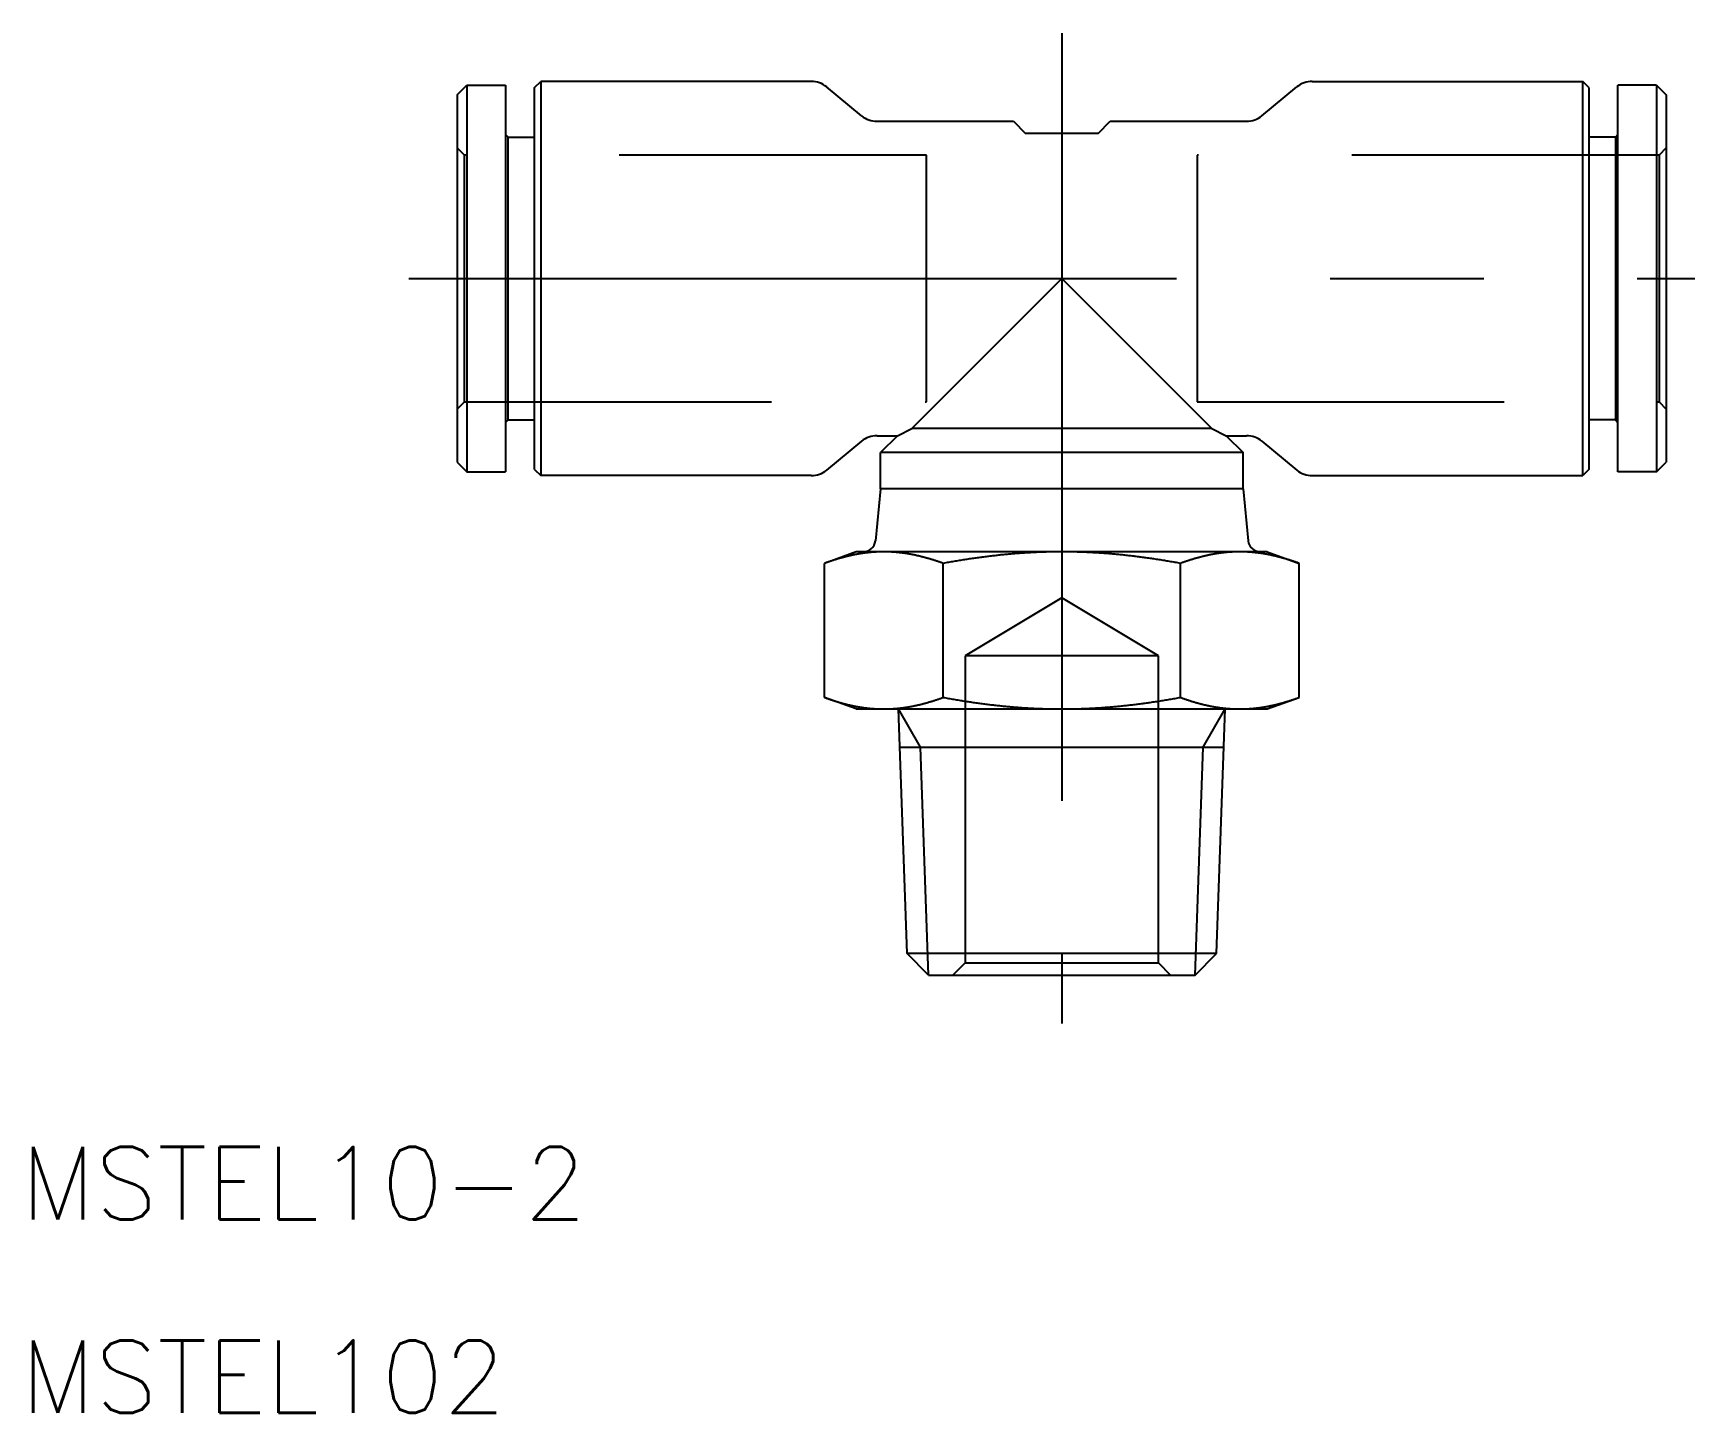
# Model space of a CAD drawing. Extents: x -43 to 61, y -47 to 10.
# Drawn here: x -42.5 to 25.8, y -46.9 to 10.1 of the extents above; entities that cross this region are included whole.
import ezdxf

# ---------------------------------------------------------------- set-up
doc = ezdxf.new("R2010")
doc.units = 0
doc.linetypes.add('CENTER', pattern=[50.8, 31.75, -6.35, 6.35, -6.35])
doc.linetypes.add('DASHED', pattern=[19.05, 12.7, -6.35])
doc.layers.get('0').update_dxf_attribs({"linetype": 'CONTINUOUS'})
doc.layers.add('CENTER', color=1, linetype='CENTER')
doc.styles.get("Standard").update_dxf_attribs({"font": 'txt.shx', "height": 3, "bigfont": 'bigfont.shx'})

msp = doc.modelspace()

# ---------------------------------------------------------------- linework, layer by layer
at = {"color": 7, "linetype": 'CONTINUOUS'}
for p, q in [((-25, 7.6), (-24.6, 8)), ((-25, 7.6), (-25, -7.6)), ((-24.6, 8), (-24.6, -8)), ((-24.6, 8), (-23, 8)), ((-23, 8), (-23, -8)), ((-21.8, 7.9), (-21.55, 8.15)), ((-21.8, -7.9), (-21.8, 7.9)), ((-21.55, 8.15), (-21.55, -8.15)), ((-10.359, 8.15), (-21.55, 8.15)), ((-8.277, 6.729), (-9.723, 7.921)), ((8.277, 6.729), (9.723, 7.921)), ((10.359, 8.15), (21.55, 8.15)), ((21.55, -8.15), (21.55, 8.15)), ((21.8, 7.9), (21.55, 8.15)), ((21.8, 7.9), (21.8, -7.9)), ((23, -8), (23, 8)), ((24.6, 8), (23, 8)), ((24.6, 8), (24.6, -8)), ((24.6, 8), (25, 7.6)), ((25, 7.6), (25, -7.6)), ((-7.641, 6.5), (-2, 6.5)), ((-2, 6.5), (-1.5, 6)), ((1.5, 6), (2, 6.5)), ((2, 6.5), (7.641, 6.5)), ((-22.9, 5.85), (-23, 5.95)), ((-22.9, -5.85), (-22.9, 5.85)), ((-22.9, 5.85), (-21.8, 5.85)), ((1.5, 6), (-1.5, 6)), ((22.9, 5.85), (21.8, 5.85)), ((22.9, 5.85), (23, 5.95)), ((22.9, 5.85), (22.9, -5.85)), ((-6.2, -6.2), (0, 0)), ((6.2, -6.2), (0, 0)), ((-22.9, -5.85), (-23, -5.95)), ((-22.9, -5.85), (-21.8, -5.85)), ((22.9, -5.85), (21.8, -5.85)), ((22.9, -5.85), (23, -5.95)), ((-8.277, -6.729), (-9.723, -7.921)), ((-7.641, -6.5), (-6.8, -6.5)), ((-6.8, -6.5), (-7.5, -7.2)), ((-6.8, -6.499), (-6.2, -6.199)), ((6.2, -6.2), (-6.2, -6.2)), ((6.2, -6.199), (6.8, -6.499)), ((6.8, -6.5), (7.5, -7.2)), ((6.8, -6.5), (7.641, -6.5)), ((8.277, -6.729), (9.723, -7.921)), ((7.5, -7.2), (-7.5, -7.2)), ((-7.5, -8.7), (-7.5, -7.2)), ((7.5, -8.7), (7.5, -7.2)), ((-25, -7.6), (-24.6, -8)), ((-24.6, -8), (-23, -8)), ((-21.8, -7.9), (-21.55, -8.15)), ((-10.359, -8.15), (-21.55, -8.15)), ((10.359, -8.15), (21.55, -8.15)), ((21.8, -7.9), (21.55, -8.15)), ((24.6, -8), (23, -8)), ((24.6, -8), (25, -7.6)), ((-7.5, -8.7), (-7.707, -10.848)), ((7.5, -8.7), (-7.5, -8.7)), ((7.5, -8.7), (7.707, -10.848)), ((-8.5, -11.3), (-9.815, -11.779)), ((-7.361, -11.3), (-8.5, -11.3)), ((0, -11.3), (-7.361, -11.3)), ((7.361, -11.3), (0, -11.3)), ((8.5, -11.3), (7.361, -11.3)), ((8.5, -11.3), (9.815, -11.779)), ((-9.815, -17.321), (-9.815, -11.779)), ((-4.907, -17.321), (-4.907, -11.779)), ((4.907, -17.321), (4.907, -11.779)), ((9.815, -17.321), (9.815, -11.779)), ((-8.5, -17.8), (-9.815, -17.321)), ((8.5, -17.8), (9.815, -17.321)), ((-8.5, -17.8), (-7.361, -17.8)), ((-7.361, -17.8), (0, -17.8)), ((-6.4, -27.913), (-6.753, -17.8)), ((-6.753, -17.8), (6.753, -17.8)), ((0, -17.8), (7.361, -17.8)), ((6.4, -27.913), (6.753, -17.8)), ((7.361, -17.8), (8.5, -17.8)), ((-6.698, -19.378), (6.698, -19.378)), ((6.4, -27.913), (-6.4, -27.913)), ((-5.513, -28.8), (-6.4, -27.913)), ((5.513, -28.8), (6.4, -27.913)), ((-5.513, -28.8), (5.513, -28.8))]:
    msp.add_line(p, q, dxfattribs=at)
at = {"color": 3, "linetype": 'DASHED'}
for p, q in [((-24.7, 5.1), (-25, 5.4)), ((-5.6, 5.1), (-24.7, 5.1)), ((-24.7, -5.1), (-24.7, 5.1)), ((-5.6, -5.1), (-5.6, 5.1)), ((5.6, 5.1), (5.6, -5.1)), ((24.7, 5.1), (5.6, 5.1)), ((25, 5.4), (24.7, 5.1)), ((24.7, 5.1), (24.7, -5.1)), ((-25, -5.4), (-24.7, -5.1)), ((-24.7, -5.1), (-5.6, -5.1)), ((5.6, -5.1), (24.7, -5.1)), ((24.7, -5.1), (25, -5.4)), ((0, -13.197), (-4, -15.6)), ((4, -15.6), (0, -13.197)), ((-4, -15.6), (-4, -28.3)), ((4, -15.6), (-4, -15.6)), ((4, -28.3), (4, -15.6)), ((-4.5, -28.8), (-4, -28.3)), ((-4, -28.3), (4, -28.3)), ((4, -28.3), (4.5, -28.8))]:
    msp.add_line(p, q, dxfattribs=at)
at = {"color": 3, "linetype": 'CONTINUOUS'}
for p, q in [((-5.842, -19.378), (-6.753, -17.8)), ((5.842, -19.378), (6.753, -17.8)), ((-5.513, -28.8), (-5.842, -19.378)), ((5.513, -28.8), (5.842, -19.378))]:
    msp.add_line(p, q, dxfattribs=at)
at = {"color": 7}
for points in [[(-7.361, -11.3, 0), (-7.387, -11.3, 0), (-7.412, -11.3, 0), (-7.437, -11.3, 0), (-7.462, -11.301, 0), (-7.488, -11.301, 0), (-7.513, -11.302, 0), (-7.538, -11.303, 0), (-7.563, -11.303, 0), (-7.588, -11.304, 0), (-7.613, -11.305, 0), (-7.638, -11.307, 0), (-7.664, -11.308, 0), (-7.689, -11.309, 0), (-7.714, -11.311, 0), (-7.739, -11.312, 0), (-7.764, -11.314, 0), (-7.789, -11.316, 0), (-7.814, -11.318, 0), (-7.839, -11.319, 0), (-7.864, -11.322, 0), (-7.889, -11.324, 0), (-7.914, -11.326, 0), (-7.939, -11.328, 0), (-7.964, -11.331, 0), (-7.989, -11.334, 0), (-8.014, -11.336, 0), (-8.039, -11.339, 0), (-8.064, -11.342, 0), (-8.089, -11.345, 0), (-8.114, -11.348, 0), (-8.139, -11.351, 0), (-8.164, -11.355, 0), (-8.189, -11.358, 0), (-8.214, -11.362, 0), (-8.239, -11.365, 0), (-8.264, -11.369, 0), (-8.289, -11.373, 0), (-8.314, -11.377, 0), (-8.34, -11.381, 0), (-8.365, -11.385, 0), (-8.39, -11.389, 0), (-8.415, -11.394, 0), (-8.44, -11.398, 0), (-8.466, -11.403, 0), (-8.491, -11.407, 0), (-8.516, -11.412, 0), (-8.542, -11.417, 0), (-8.567, -11.422, 0), (-8.592, -11.427, 0), (-8.618, -11.432, 0), (-8.643, -11.438, 0), (-8.669, -11.443, 0), (-8.694, -11.449, 0), (-8.72, -11.454, 0), (-8.745, -11.46, 0), (-8.771, -11.466, 0), (-8.797, -11.472, 0), (-8.822, -11.478, 0), (-8.848, -11.484, 0), (-8.874, -11.49, 0), (-8.9, -11.496, 0), (-8.926, -11.503, 0), (-8.952, -11.509, 0), (-8.978, -11.516, 0), (-9.004, -11.523, 0), (-9.03, -11.53, 0), (-9.056, -11.537, 0), (-9.082, -11.544, 0), (-9.108, -11.551, 0), (-9.135, -11.559, 0), (-9.161, -11.566, 0), (-9.188, -11.574, 0), (-9.214, -11.581, 0), (-9.241, -11.589, 0), (-9.267, -11.597, 0), (-9.294, -11.605, 0), (-9.321, -11.613, 0), (-9.347, -11.621, 0), (-9.374, -11.63, 0), (-9.401, -11.638, 0), (-9.428, -11.646, 0), (-9.455, -11.655, 0), (-9.483, -11.664, 0), (-9.51, -11.673, 0), (-9.537, -11.682, 0), (-9.565, -11.691, 0), (-9.592, -11.7, 0), (-9.62, -11.71, 0), (-9.647, -11.719, 0), (-9.675, -11.729, 0), (-9.703, -11.739, 0), (-9.731, -11.748, 0), (-9.759, -11.758, 0), (-9.787, -11.768, 0), (-9.815, -11.779, 0)], [(-4.907, -11.779, 0), (-4.936, -11.768, 0), (-4.964, -11.758, 0), (-4.992, -11.748, 0), (-5.02, -11.739, 0), (-5.047, -11.729, 0), (-5.075, -11.719, 0), (-5.103, -11.71, 0), (-5.13, -11.7, 0), (-5.158, -11.691, 0), (-5.185, -11.682, 0), (-5.213, -11.673, 0), (-5.24, -11.664, 0), (-5.267, -11.655, 0), (-5.294, -11.646, 0), (-5.321, -11.638, 0), (-5.348, -11.63, 0), (-5.375, -11.621, 0), (-5.402, -11.613, 0), (-5.429, -11.605, 0), (-5.455, -11.597, 0), (-5.482, -11.589, 0), (-5.508, -11.581, 0), (-5.535, -11.574, 0), (-5.561, -11.566, 0), (-5.588, -11.559, 0), (-5.614, -11.551, 0), (-5.64, -11.544, 0), (-5.666, -11.537, 0), (-5.693, -11.53, 0), (-5.719, -11.523, 0), (-5.745, -11.516, 0), (-5.771, -11.509, 0), (-5.797, -11.503, 0), (-5.823, -11.496, 0), (-5.848, -11.49, 0), (-5.874, -11.484, 0), (-5.9, -11.478, 0), (-5.926, -11.472, 0), (-5.951, -11.466, 0), (-5.977, -11.46, 0), (-6.003, -11.454, 0), (-6.028, -11.449, 0), (-6.054, -11.443, 0), (-6.079, -11.438, 0), (-6.105, -11.432, 0), (-6.13, -11.427, 0), (-6.156, -11.422, 0), (-6.181, -11.417, 0), (-6.206, -11.412, 0), (-6.232, -11.407, 0), (-6.257, -11.403, 0), (-6.282, -11.398, 0), (-6.307, -11.394, 0), (-6.332, -11.389, 0), (-6.358, -11.385, 0), (-6.383, -11.381, 0), (-6.408, -11.377, 0), (-6.433, -11.373, 0), (-6.458, -11.369, 0), (-6.483, -11.365, 0), (-6.508, -11.362, 0), (-6.533, -11.358, 0), (-6.559, -11.355, 0), (-6.584, -11.351, 0), (-6.609, -11.348, 0), (-6.634, -11.345, 0), (-6.659, -11.342, 0), (-6.684, -11.339, 0), (-6.709, -11.336, 0), (-6.734, -11.334, 0), (-6.759, -11.331, 0), (-6.784, -11.328, 0), (-6.809, -11.326, 0), (-6.834, -11.324, 0), (-6.859, -11.322, 0), (-6.884, -11.319, 0), (-6.909, -11.318, 0), (-6.934, -11.316, 0), (-6.959, -11.314, 0), (-6.984, -11.312, 0), (-7.009, -11.311, 0), (-7.034, -11.309, 0), (-7.059, -11.308, 0), (-7.084, -11.307, 0), (-7.109, -11.305, 0), (-7.134, -11.304, 0), (-7.159, -11.303, 0), (-7.184, -11.303, 0), (-7.21, -11.302, 0), (-7.235, -11.301, 0), (-7.26, -11.301, 0), (-7.285, -11.3, 0), (-7.311, -11.3, 0), (-7.336, -11.3, 0), (-7.361, -11.3, 0)], [(0, -11.3, 0), (-0.051, -11.3, 0), (-0.101, -11.3, 0), (-0.152, -11.3, 0), (-0.202, -11.301, 0), (-0.253, -11.301, 0), (-0.303, -11.302, 0), (-0.353, -11.303, 0), (-0.404, -11.303, 0), (-0.454, -11.304, 0), (-0.504, -11.305, 0), (-0.554, -11.307, 0), (-0.605, -11.308, 0), (-0.655, -11.309, 0), (-0.705, -11.311, 0), (-0.755, -11.312, 0), (-0.805, -11.314, 0), (-0.855, -11.316, 0), (-0.905, -11.318, 0), (-0.955, -11.319, 0), (-1.005, -11.322, 0), (-1.055, -11.324, 0), (-1.105, -11.326, 0), (-1.155, -11.328, 0), (-1.205, -11.331, 0), (-1.255, -11.334, 0), (-1.305, -11.336, 0), (-1.355, -11.339, 0), (-1.405, -11.342, 0), (-1.455, -11.345, 0), (-1.505, -11.348, 0), (-1.555, -11.351, 0), (-1.605, -11.355, 0), (-1.656, -11.358, 0), (-1.706, -11.362, 0), (-1.756, -11.365, 0), (-1.806, -11.369, 0), (-1.856, -11.373, 0), (-1.906, -11.377, 0), (-1.957, -11.381, 0), (-2.007, -11.385, 0), (-2.057, -11.389, 0), (-2.108, -11.394, 0), (-2.158, -11.398, 0), (-2.209, -11.403, 0), (-2.259, -11.407, 0), (-2.31, -11.412, 0), (-2.361, -11.417, 0), (-2.411, -11.422, 0), (-2.462, -11.427, 0), (-2.513, -11.432, 0), (-2.564, -11.438, 0), (-2.615, -11.443, 0), (-2.666, -11.449, 0), (-2.717, -11.454, 0), (-2.768, -11.46, 0), (-2.82, -11.466, 0), (-2.871, -11.472, 0), (-2.922, -11.478, 0), (-2.974, -11.484, 0), (-3.026, -11.49, 0), (-3.077, -11.496, 0), (-3.129, -11.503, 0), (-3.181, -11.509, 0), (-3.233, -11.516, 0), (-3.285, -11.523, 0), (-3.337, -11.53, 0), (-3.39, -11.537, 0), (-3.442, -11.544, 0), (-3.494, -11.551, 0), (-3.547, -11.559, 0), (-3.6, -11.566, 0), (-3.653, -11.574, 0), (-3.706, -11.581, 0), (-3.759, -11.589, 0), (-3.812, -11.597, 0), (-3.865, -11.605, 0), (-3.919, -11.613, 0), (-3.973, -11.621, 0), (-4.026, -11.63, 0), (-4.08, -11.638, 0), (-4.134, -11.646, 0), (-4.188, -11.655, 0), (-4.243, -11.664, 0), (-4.297, -11.673, 0), (-4.352, -11.682, 0), (-4.407, -11.691, 0), (-4.462, -11.7, 0), (-4.517, -11.71, 0), (-4.572, -11.719, 0), (-4.628, -11.729, 0), (-4.683, -11.739, 0), (-4.739, -11.748, 0), (-4.795, -11.758, 0), (-4.851, -11.768, 0), (-4.907, -11.779, 0)], [(4.907, -11.779, 0), (4.851, -11.768, 0), (4.795, -11.758, 0), (4.739, -11.748, 0), (4.683, -11.739, 0), (4.628, -11.729, 0), (4.572, -11.719, 0), (4.517, -11.71, 0), (4.462, -11.7, 0), (4.407, -11.691, 0), (4.352, -11.682, 0), (4.297, -11.673, 0), (4.243, -11.664, 0), (4.188, -11.655, 0), (4.134, -11.646, 0), (4.08, -11.638, 0), (4.026, -11.63, 0), (3.973, -11.621, 0), (3.919, -11.613, 0), (3.865, -11.605, 0), (3.812, -11.597, 0), (3.759, -11.589, 0), (3.706, -11.581, 0), (3.653, -11.574, 0), (3.6, -11.566, 0), (3.547, -11.559, 0), (3.494, -11.551, 0), (3.442, -11.544, 0), (3.39, -11.537, 0), (3.337, -11.53, 0), (3.285, -11.523, 0), (3.233, -11.516, 0), (3.181, -11.509, 0), (3.129, -11.503, 0), (3.077, -11.496, 0), (3.026, -11.49, 0), (2.974, -11.484, 0), (2.922, -11.478, 0), (2.871, -11.472, 0), (2.82, -11.466, 0), (2.768, -11.46, 0), (2.717, -11.454, 0), (2.666, -11.449, 0), (2.615, -11.443, 0), (2.564, -11.438, 0), (2.513, -11.432, 0), (2.462, -11.427, 0), (2.411, -11.422, 0), (2.361, -11.417, 0), (2.31, -11.412, 0), (2.259, -11.407, 0), (2.209, -11.403, 0), (2.158, -11.398, 0), (2.108, -11.394, 0), (2.057, -11.389, 0), (2.007, -11.385, 0), (1.957, -11.381, 0), (1.906, -11.377, 0), (1.856, -11.373, 0), (1.806, -11.369, 0), (1.756, -11.365, 0), (1.706, -11.362, 0), (1.656, -11.358, 0), (1.605, -11.355, 0), (1.555, -11.351, 0), (1.505, -11.348, 0), (1.455, -11.345, 0), (1.405, -11.342, 0), (1.355, -11.339, 0), (1.305, -11.336, 0), (1.255, -11.334, 0), (1.205, -11.331, 0), (1.155, -11.328, 0), (1.105, -11.326, 0), (1.055, -11.324, 0), (1.005, -11.322, 0), (0.955, -11.319, 0), (0.905, -11.318, 0), (0.855, -11.316, 0), (0.805, -11.314, 0), (0.755, -11.312, 0), (0.705, -11.311, 0), (0.655, -11.309, 0), (0.605, -11.308, 0), (0.554, -11.307, 0), (0.504, -11.305, 0), (0.454, -11.304, 0), (0.404, -11.303, 0), (0.353, -11.303, 0), (0.303, -11.302, 0), (0.253, -11.301, 0), (0.202, -11.301, 0), (0.152, -11.3, 0), (0.101, -11.3, 0), (0.051, -11.3, 0), (0, -11.3, 0)], [(7.361, -11.3, 0), (7.336, -11.3, 0), (7.311, -11.3, 0), (7.285, -11.3, 0), (7.26, -11.301, 0), (7.235, -11.301, 0), (7.21, -11.302, 0), (7.184, -11.303, 0), (7.159, -11.303, 0), (7.134, -11.304, 0), (7.109, -11.305, 0), (7.084, -11.307, 0), (7.059, -11.308, 0), (7.034, -11.309, 0), (7.009, -11.311, 0), (6.984, -11.312, 0), (6.959, -11.314, 0), (6.934, -11.316, 0), (6.909, -11.318, 0), (6.884, -11.319, 0), (6.859, -11.322, 0), (6.834, -11.324, 0), (6.809, -11.326, 0), (6.784, -11.328, 0), (6.759, -11.331, 0), (6.734, -11.334, 0), (6.709, -11.336, 0), (6.684, -11.339, 0), (6.659, -11.342, 0), (6.634, -11.345, 0), (6.609, -11.348, 0), (6.584, -11.351, 0), (6.559, -11.355, 0), (6.533, -11.358, 0), (6.508, -11.362, 0), (6.483, -11.365, 0), (6.458, -11.369, 0), (6.433, -11.373, 0), (6.408, -11.377, 0), (6.383, -11.381, 0), (6.358, -11.385, 0), (6.332, -11.389, 0), (6.307, -11.394, 0), (6.282, -11.398, 0), (6.257, -11.403, 0), (6.232, -11.407, 0), (6.206, -11.412, 0), (6.181, -11.417, 0), (6.156, -11.422, 0), (6.13, -11.427, 0), (6.105, -11.432, 0), (6.079, -11.438, 0), (6.054, -11.443, 0), (6.028, -11.449, 0), (6.003, -11.454, 0), (5.977, -11.46, 0), (5.951, -11.466, 0), (5.926, -11.472, 0), (5.9, -11.478, 0), (5.874, -11.484, 0), (5.848, -11.49, 0), (5.823, -11.496, 0), (5.797, -11.503, 0), (5.771, -11.509, 0), (5.745, -11.516, 0), (5.719, -11.523, 0), (5.693, -11.53, 0), (5.666, -11.537, 0), (5.64, -11.544, 0), (5.614, -11.551, 0), (5.588, -11.559, 0), (5.561, -11.566, 0), (5.535, -11.574, 0), (5.508, -11.581, 0), (5.482, -11.589, 0), (5.455, -11.597, 0), (5.429, -11.605, 0), (5.402, -11.613, 0), (5.375, -11.621, 0), (5.348, -11.63, 0), (5.321, -11.638, 0), (5.294, -11.646, 0), (5.267, -11.655, 0), (5.24, -11.664, 0), (5.213, -11.673, 0), (5.185, -11.682, 0), (5.158, -11.691, 0), (5.13, -11.7, 0), (5.103, -11.71, 0), (5.075, -11.719, 0), (5.047, -11.729, 0), (5.02, -11.739, 0), (4.992, -11.748, 0), (4.964, -11.758, 0), (4.936, -11.768, 0), (4.907, -11.779, 0)], [(9.815, -11.779, 0), (9.787, -11.768, 0), (9.759, -11.758, 0), (9.731, -11.748, 0), (9.703, -11.739, 0), (9.675, -11.729, 0), (9.647, -11.719, 0), (9.62, -11.71, 0), (9.592, -11.7, 0), (9.565, -11.691, 0), (9.537, -11.682, 0), (9.51, -11.673, 0), (9.483, -11.664, 0), (9.455, -11.655, 0), (9.428, -11.646, 0), (9.401, -11.638, 0), (9.374, -11.63, 0), (9.347, -11.621, 0), (9.321, -11.613, 0), (9.294, -11.605, 0), (9.267, -11.597, 0), (9.241, -11.589, 0), (9.214, -11.581, 0), (9.188, -11.574, 0), (9.161, -11.566, 0), (9.135, -11.559, 0), (9.108, -11.551, 0), (9.082, -11.544, 0), (9.056, -11.537, 0), (9.03, -11.53, 0), (9.004, -11.523, 0), (8.978, -11.516, 0), (8.952, -11.509, 0), (8.926, -11.503, 0), (8.9, -11.496, 0), (8.874, -11.49, 0), (8.848, -11.484, 0), (8.822, -11.478, 0), (8.797, -11.472, 0), (8.771, -11.466, 0), (8.745, -11.46, 0), (8.72, -11.454, 0), (8.694, -11.449, 0), (8.669, -11.443, 0), (8.643, -11.438, 0), (8.618, -11.432, 0), (8.592, -11.427, 0), (8.567, -11.422, 0), (8.542, -11.417, 0), (8.516, -11.412, 0), (8.491, -11.407, 0), (8.466, -11.403, 0), (8.44, -11.398, 0), (8.415, -11.394, 0), (8.39, -11.389, 0), (8.365, -11.385, 0), (8.34, -11.381, 0), (8.314, -11.377, 0), (8.289, -11.373, 0), (8.264, -11.369, 0), (8.239, -11.365, 0), (8.214, -11.362, 0), (8.189, -11.358, 0), (8.164, -11.355, 0), (8.139, -11.351, 0), (8.114, -11.348, 0), (8.089, -11.345, 0), (8.064, -11.342, 0), (8.039, -11.339, 0), (8.014, -11.336, 0), (7.989, -11.334, 0), (7.964, -11.331, 0), (7.939, -11.328, 0), (7.914, -11.326, 0), (7.889, -11.324, 0), (7.864, -11.322, 0), (7.839, -11.319, 0), (7.814, -11.318, 0), (7.789, -11.316, 0), (7.764, -11.314, 0), (7.739, -11.312, 0), (7.714, -11.311, 0), (7.689, -11.309, 0), (7.664, -11.308, 0), (7.638, -11.307, 0), (7.613, -11.305, 0), (7.588, -11.304, 0), (7.563, -11.303, 0), (7.538, -11.303, 0), (7.513, -11.302, 0), (7.488, -11.301, 0), (7.462, -11.301, 0), (7.437, -11.3, 0), (7.412, -11.3, 0), (7.387, -11.3, 0), (7.361, -11.3, 0)], [(-9.815, -17.321, 0), (-9.787, -17.331, 0), (-9.759, -17.341, 0), (-9.731, -17.351, 0), (-9.704, -17.361, 0), (-9.676, -17.371, 0), (-9.649, -17.38, 0), (-9.621, -17.39, 0), (-9.594, -17.399, 0), (-9.566, -17.408, 0), (-9.539, -17.417, 0), (-9.512, -17.426, 0), (-9.485, -17.435, 0), (-9.458, -17.444, 0), (-9.431, -17.453, 0), (-9.404, -17.461, 0), (-9.377, -17.47, 0), (-9.35, -17.478, 0), (-9.324, -17.486, 0), (-9.297, -17.494, 0), (-9.271, -17.502, 0), (-9.244, -17.51, 0), (-9.218, -17.518, 0), (-9.191, -17.525, 0), (-9.165, -17.533, 0), (-9.139, -17.54, 0), (-9.112, -17.548, 0), (-9.086, -17.555, 0), (-9.06, -17.562, 0), (-9.034, -17.569, 0), (-9.008, -17.576, 0), (-8.982, -17.583, 0), (-8.956, -17.589, 0), (-8.93, -17.596, 0), (-8.904, -17.602, 0), (-8.879, -17.609, 0), (-8.853, -17.615, 0), (-8.827, -17.621, 0), (-8.801, -17.627, 0), (-8.776, -17.633, 0), (-8.75, -17.639, 0), (-8.725, -17.645, 0), (-8.699, -17.65, 0), (-8.673, -17.656, 0), (-8.648, -17.661, 0), (-8.623, -17.667, 0), (-8.597, -17.672, 0), (-8.572, -17.677, 0), (-8.546, -17.682, 0), (-8.521, -17.687, 0), (-8.496, -17.692, 0), (-8.47, -17.696, 0), (-8.445, -17.701, 0), (-8.42, -17.706, 0), (-8.395, -17.71, 0), (-8.369, -17.714, 0), (-8.344, -17.718, 0), (-8.319, -17.722, 0), (-8.294, -17.726, 0), (-8.269, -17.73, 0), (-8.244, -17.734, 0), (-8.218, -17.738, 0), (-8.193, -17.741, 0), (-8.168, -17.745, 0), (-8.143, -17.748, 0), (-8.118, -17.751, 0), (-8.093, -17.755, 0), (-8.068, -17.758, 0), (-8.043, -17.761, 0), (-8.018, -17.763, 0), (-7.992, -17.766, 0), (-7.967, -17.769, 0), (-7.942, -17.771, 0), (-7.917, -17.774, 0), (-7.892, -17.776, 0), (-7.867, -17.778, 0), (-7.842, -17.78, 0), (-7.817, -17.782, 0), (-7.792, -17.784, 0), (-7.766, -17.786, 0), (-7.741, -17.788, 0), (-7.716, -17.789, 0), (-7.691, -17.791, 0), (-7.666, -17.792, 0), (-7.64, -17.793, 0), (-7.615, -17.794, 0), (-7.59, -17.796, 0), (-7.565, -17.797, 0), (-7.539, -17.797, 0), (-7.514, -17.798, 0), (-7.489, -17.799, 0), (-7.463, -17.799, 0), (-7.438, -17.799, 0), (-7.412, -17.8, 0), (-7.387, -17.8, 0), (-7.361, -17.8, 0)], [(-7.361, -17.8, 0), (-7.336, -17.8, 0), (-7.31, -17.8, 0), (-7.285, -17.799, 0), (-7.259, -17.799, 0), (-7.234, -17.799, 0), (-7.209, -17.798, 0), (-7.183, -17.797, 0), (-7.158, -17.797, 0), (-7.133, -17.796, 0), (-7.107, -17.794, 0), (-7.082, -17.793, 0), (-7.057, -17.792, 0), (-7.032, -17.791, 0), (-7.006, -17.789, 0), (-6.981, -17.788, 0), (-6.956, -17.786, 0), (-6.931, -17.784, 0), (-6.906, -17.782, 0), (-6.881, -17.78, 0), (-6.855, -17.778, 0), (-6.83, -17.776, 0), (-6.805, -17.774, 0), (-6.78, -17.771, 0), (-6.755, -17.769, 0), (-6.73, -17.766, 0), (-6.705, -17.763, 0), (-6.68, -17.761, 0), (-6.655, -17.758, 0), (-6.63, -17.755, 0), (-6.604, -17.751, 0), (-6.579, -17.748, 0), (-6.554, -17.745, 0), (-6.529, -17.741, 0), (-6.504, -17.738, 0), (-6.479, -17.734, 0), (-6.454, -17.73, 0), (-6.429, -17.726, 0), (-6.403, -17.722, 0), (-6.378, -17.718, 0), (-6.353, -17.714, 0), (-6.328, -17.71, 0), (-6.303, -17.706, 0), (-6.277, -17.701, 0), (-6.252, -17.696, 0), (-6.227, -17.692, 0), (-6.201, -17.687, 0), (-6.176, -17.682, 0), (-6.151, -17.677, 0), (-6.125, -17.672, 0), (-6.1, -17.667, 0), (-6.074, -17.661, 0), (-6.049, -17.656, 0), (-6.023, -17.65, 0), (-5.998, -17.645, 0), (-5.972, -17.639, 0), (-5.947, -17.633, 0), (-5.921, -17.627, 0), (-5.895, -17.621, 0), (-5.87, -17.615, 0), (-5.844, -17.609, 0), (-5.818, -17.602, 0), (-5.792, -17.596, 0), (-5.766, -17.589, 0), (-5.74, -17.583, 0), (-5.714, -17.576, 0), (-5.688, -17.569, 0), (-5.662, -17.562, 0), (-5.636, -17.555, 0), (-5.61, -17.548, 0), (-5.584, -17.54, 0), (-5.558, -17.533, 0), (-5.531, -17.525, 0), (-5.505, -17.518, 0), (-5.478, -17.51, 0), (-5.452, -17.502, 0), (-5.425, -17.494, 0), (-5.399, -17.486, 0), (-5.372, -17.478, 0), (-5.345, -17.47, 0), (-5.318, -17.461, 0), (-5.292, -17.453, 0), (-5.265, -17.444, 0), (-5.238, -17.435, 0), (-5.21, -17.426, 0), (-5.183, -17.417, 0), (-5.156, -17.408, 0), (-5.129, -17.399, 0), (-5.101, -17.39, 0), (-5.074, -17.38, 0), (-5.046, -17.371, 0), (-5.019, -17.361, 0), (-4.991, -17.351, 0), (-4.963, -17.341, 0), (-4.935, -17.331, 0), (-4.907, -17.321, 0)], [(-4.907, -17.321, 0), (-4.852, -17.331, 0), (-4.796, -17.341, 0), (-4.74, -17.351, 0), (-4.685, -17.361, 0), (-4.63, -17.371, 0), (-4.575, -17.38, 0), (-4.52, -17.39, 0), (-4.465, -17.399, 0), (-4.41, -17.408, 0), (-4.356, -17.417, 0), (-4.302, -17.426, 0), (-4.247, -17.435, 0), (-4.193, -17.444, 0), (-4.139, -17.453, 0), (-4.086, -17.461, 0), (-4.032, -17.47, 0), (-3.979, -17.478, 0), (-3.925, -17.486, 0), (-3.872, -17.494, 0), (-3.819, -17.502, 0), (-3.766, -17.51, 0), (-3.713, -17.518, 0), (-3.66, -17.525, 0), (-3.607, -17.533, 0), (-3.555, -17.54, 0), (-3.502, -17.548, 0), (-3.45, -17.555, 0), (-3.398, -17.562, 0), (-3.346, -17.569, 0), (-3.294, -17.576, 0), (-3.242, -17.583, 0), (-3.19, -17.589, 0), (-3.138, -17.596, 0), (-3.086, -17.602, 0), (-3.035, -17.609, 0), (-2.983, -17.615, 0), (-2.932, -17.621, 0), (-2.88, -17.627, 0), (-2.829, -17.633, 0), (-2.778, -17.639, 0), (-2.727, -17.645, 0), (-2.676, -17.65, 0), (-2.625, -17.656, 0), (-2.574, -17.661, 0), (-2.523, -17.667, 0), (-2.472, -17.672, 0), (-2.421, -17.677, 0), (-2.37, -17.682, 0), (-2.32, -17.687, 0), (-2.269, -17.692, 0), (-2.218, -17.696, 0), (-2.168, -17.701, 0), (-2.117, -17.706, 0), (-2.067, -17.71, 0), (-2.016, -17.714, 0), (-1.966, -17.718, 0), (-1.916, -17.722, 0), (-1.865, -17.726, 0), (-1.815, -17.73, 0), (-1.765, -17.734, 0), (-1.714, -17.738, 0), (-1.664, -17.741, 0), (-1.614, -17.745, 0), (-1.564, -17.748, 0), (-1.514, -17.751, 0), (-1.463, -17.755, 0), (-1.413, -17.758, 0), (-1.363, -17.761, 0), (-1.313, -17.763, 0), (-1.263, -17.766, 0), (-1.212, -17.769, 0), (-1.162, -17.771, 0), (-1.112, -17.774, 0), (-1.062, -17.776, 0), (-1.012, -17.778, 0), (-0.961, -17.78, 0), (-0.911, -17.782, 0), (-0.861, -17.784, 0), (-0.81, -17.786, 0), (-0.76, -17.788, 0), (-0.71, -17.789, 0), (-0.659, -17.791, 0), (-0.609, -17.792, 0), (-0.558, -17.793, 0), (-0.508, -17.794, 0), (-0.457, -17.796, 0), (-0.407, -17.797, 0), (-0.356, -17.797, 0), (-0.305, -17.798, 0), (-0.255, -17.799, 0), (-0.204, -17.799, 0), (-0.153, -17.799, 0), (-0.102, -17.8, 0), (-0.051, -17.8, 0), (0, -17.8, 0)], [(0, -17.8, 0), (0.051, -17.8, 0), (0.102, -17.8, 0), (0.153, -17.799, 0), (0.204, -17.799, 0), (0.255, -17.799, 0), (0.305, -17.798, 0), (0.356, -17.797, 0), (0.407, -17.797, 0), (0.457, -17.796, 0), (0.508, -17.794, 0), (0.558, -17.793, 0), (0.609, -17.792, 0), (0.659, -17.791, 0), (0.71, -17.789, 0), (0.76, -17.788, 0), (0.81, -17.786, 0), (0.861, -17.784, 0), (0.911, -17.782, 0), (0.961, -17.78, 0), (1.012, -17.778, 0), (1.062, -17.776, 0), (1.112, -17.774, 0), (1.162, -17.771, 0), (1.212, -17.769, 0), (1.263, -17.766, 0), (1.313, -17.763, 0), (1.363, -17.761, 0), (1.413, -17.758, 0), (1.463, -17.755, 0), (1.514, -17.751, 0), (1.564, -17.748, 0), (1.614, -17.745, 0), (1.664, -17.741, 0), (1.714, -17.738, 0), (1.765, -17.734, 0), (1.815, -17.73, 0), (1.865, -17.726, 0), (1.916, -17.722, 0), (1.966, -17.718, 0), (2.016, -17.714, 0), (2.067, -17.71, 0), (2.117, -17.706, 0), (2.168, -17.701, 0), (2.218, -17.696, 0), (2.269, -17.692, 0), (2.32, -17.687, 0), (2.37, -17.682, 0), (2.421, -17.677, 0), (2.472, -17.672, 0), (2.523, -17.667, 0), (2.574, -17.661, 0), (2.625, -17.656, 0), (2.676, -17.65, 0), (2.727, -17.645, 0), (2.778, -17.639, 0), (2.829, -17.633, 0), (2.88, -17.627, 0), (2.932, -17.621, 0), (2.983, -17.615, 0), (3.035, -17.609, 0), (3.086, -17.602, 0), (3.138, -17.596, 0), (3.19, -17.589, 0), (3.242, -17.583, 0), (3.294, -17.576, 0), (3.346, -17.569, 0), (3.398, -17.562, 0), (3.45, -17.555, 0), (3.502, -17.548, 0), (3.555, -17.54, 0), (3.607, -17.533, 0), (3.66, -17.525, 0), (3.713, -17.518, 0), (3.766, -17.51, 0), (3.819, -17.502, 0), (3.872, -17.494, 0), (3.925, -17.486, 0), (3.979, -17.478, 0), (4.032, -17.47, 0), (4.086, -17.461, 0), (4.139, -17.453, 0), (4.193, -17.444, 0), (4.247, -17.435, 0), (4.302, -17.426, 0), (4.356, -17.417, 0), (4.41, -17.408, 0), (4.465, -17.399, 0), (4.52, -17.39, 0), (4.575, -17.38, 0), (4.63, -17.371, 0), (4.685, -17.361, 0), (4.74, -17.351, 0), (4.796, -17.341, 0), (4.852, -17.331, 0), (4.907, -17.321, 0)], [(4.907, -17.321, 0), (4.935, -17.331, 0), (4.963, -17.341, 0), (4.991, -17.351, 0), (5.019, -17.361, 0), (5.046, -17.371, 0), (5.074, -17.38, 0), (5.101, -17.39, 0), (5.129, -17.399, 0), (5.156, -17.408, 0), (5.183, -17.417, 0), (5.21, -17.426, 0), (5.238, -17.435, 0), (5.265, -17.444, 0), (5.292, -17.453, 0), (5.318, -17.461, 0), (5.345, -17.47, 0), (5.372, -17.478, 0), (5.399, -17.486, 0), (5.425, -17.494, 0), (5.452, -17.502, 0), (5.478, -17.51, 0), (5.505, -17.518, 0), (5.531, -17.525, 0), (5.558, -17.533, 0), (5.584, -17.54, 0), (5.61, -17.548, 0), (5.636, -17.555, 0), (5.662, -17.562, 0), (5.688, -17.569, 0), (5.714, -17.576, 0), (5.74, -17.583, 0), (5.766, -17.589, 0), (5.792, -17.596, 0), (5.818, -17.602, 0), (5.844, -17.609, 0), (5.87, -17.615, 0), (5.895, -17.621, 0), (5.921, -17.627, 0), (5.947, -17.633, 0), (5.972, -17.639, 0), (5.998, -17.645, 0), (6.023, -17.65, 0), (6.049, -17.656, 0), (6.074, -17.661, 0), (6.1, -17.667, 0), (6.125, -17.672, 0), (6.151, -17.677, 0), (6.176, -17.682, 0), (6.201, -17.687, 0), (6.227, -17.692, 0), (6.252, -17.696, 0), (6.277, -17.701, 0), (6.303, -17.706, 0), (6.328, -17.71, 0), (6.353, -17.714, 0), (6.378, -17.718, 0), (6.403, -17.722, 0), (6.429, -17.726, 0), (6.454, -17.73, 0), (6.479, -17.734, 0), (6.504, -17.738, 0), (6.529, -17.741, 0), (6.554, -17.745, 0), (6.579, -17.748, 0), (6.604, -17.751, 0), (6.63, -17.755, 0), (6.655, -17.758, 0), (6.68, -17.761, 0), (6.705, -17.763, 0), (6.73, -17.766, 0), (6.755, -17.769, 0), (6.78, -17.771, 0), (6.805, -17.774, 0), (6.83, -17.776, 0), (6.855, -17.778, 0), (6.881, -17.78, 0), (6.906, -17.782, 0), (6.931, -17.784, 0), (6.956, -17.786, 0), (6.981, -17.788, 0), (7.006, -17.789, 0), (7.032, -17.791, 0), (7.057, -17.792, 0), (7.082, -17.793, 0), (7.107, -17.794, 0), (7.133, -17.796, 0), (7.158, -17.797, 0), (7.183, -17.797, 0), (7.209, -17.798, 0), (7.234, -17.799, 0), (7.259, -17.799, 0), (7.285, -17.799, 0), (7.31, -17.8, 0), (7.336, -17.8, 0), (7.361, -17.8, 0)], [(7.361, -17.8, 0), (7.387, -17.8, 0), (7.412, -17.8, 0), (7.438, -17.799, 0), (7.463, -17.799, 0), (7.489, -17.799, 0), (7.514, -17.798, 0), (7.539, -17.797, 0), (7.565, -17.797, 0), (7.59, -17.796, 0), (7.615, -17.794, 0), (7.64, -17.793, 0), (7.666, -17.792, 0), (7.691, -17.791, 0), (7.716, -17.789, 0), (7.741, -17.788, 0), (7.766, -17.786, 0), (7.792, -17.784, 0), (7.817, -17.782, 0), (7.842, -17.78, 0), (7.867, -17.778, 0), (7.892, -17.776, 0), (7.917, -17.774, 0), (7.942, -17.771, 0), (7.967, -17.769, 0), (7.992, -17.766, 0), (8.018, -17.763, 0), (8.043, -17.761, 0), (8.068, -17.758, 0), (8.093, -17.755, 0), (8.118, -17.751, 0), (8.143, -17.748, 0), (8.168, -17.745, 0), (8.193, -17.741, 0), (8.218, -17.738, 0), (8.244, -17.734, 0), (8.269, -17.73, 0), (8.294, -17.726, 0), (8.319, -17.722, 0), (8.344, -17.718, 0), (8.369, -17.714, 0), (8.395, -17.71, 0), (8.42, -17.706, 0), (8.445, -17.701, 0), (8.47, -17.696, 0), (8.496, -17.692, 0), (8.521, -17.687, 0), (8.546, -17.682, 0), (8.572, -17.677, 0), (8.597, -17.672, 0), (8.623, -17.667, 0), (8.648, -17.661, 0), (8.673, -17.656, 0), (8.699, -17.65, 0), (8.725, -17.645, 0), (8.75, -17.639, 0), (8.776, -17.633, 0), (8.801, -17.627, 0), (8.827, -17.621, 0), (8.853, -17.615, 0), (8.879, -17.609, 0), (8.904, -17.602, 0), (8.93, -17.596, 0), (8.956, -17.589, 0), (8.982, -17.583, 0), (9.008, -17.576, 0), (9.034, -17.569, 0), (9.06, -17.562, 0), (9.086, -17.555, 0), (9.112, -17.548, 0), (9.139, -17.54, 0), (9.165, -17.533, 0), (9.191, -17.525, 0), (9.218, -17.518, 0), (9.244, -17.51, 0), (9.271, -17.502, 0), (9.297, -17.494, 0), (9.324, -17.486, 0), (9.35, -17.478, 0), (9.377, -17.47, 0), (9.404, -17.461, 0), (9.431, -17.453, 0), (9.458, -17.444, 0), (9.485, -17.435, 0), (9.512, -17.426, 0), (9.539, -17.417, 0), (9.566, -17.408, 0), (9.594, -17.399, 0), (9.621, -17.39, 0), (9.649, -17.38, 0), (9.676, -17.371, 0), (9.704, -17.361, 0), (9.731, -17.351, 0), (9.759, -17.341, 0), (9.787, -17.331, 0), (9.815, -17.321, 0)]]:
    msp.add_polyline3d(points, dxfattribs=at)
at = {"color": 7, "linetype": 'CONTINUOUS'}
for centre, radius, start, end in [((-10.359, 7.15), 1, 50.47737, 90), ((10.359, 7.15), 1, 90, 129.52263), ((-7.641, 7.5), 1, 230.47737, 270), ((7.641, 7.5), 1, 270, 309.52263), ((-7.641, -7.5), 1, 90, 129.52263), ((7.641, -7.5), 1, 50.47737, 90), ((-10.359, -7.15), 1, 270, 309.52263), ((10.359, -7.15), 1, 230.47737, 270), ((-8.204, -10.8), 0.5, 270, 354.50768), ((8.204, -10.8), 0.5, 185.49232, 270)]:
    msp.add_arc(centre, radius, start, end, dxfattribs=at)
at = {"layer": 'CENTER', "color": 1, "linetype": 'CENTER'}
for p, q in [((0, 10.15), (0, -30.8)), ((-27, 0), (27, 0))]:
    msp.add_line(p, q, dxfattribs=at)

# ---------------------------------------------------------------- texts
at = {"color": 7, "linetype": 'CONTINUOUS'}
for s, p in [('MSTEL10-2', (-43.058, -38.908)), ('MSTEL102', (-43.058, -46.908))]:
    msp.add_text(s, height=3, dxfattribs=at).set_placement(p)

doc.saveas('drawing.dxf')
